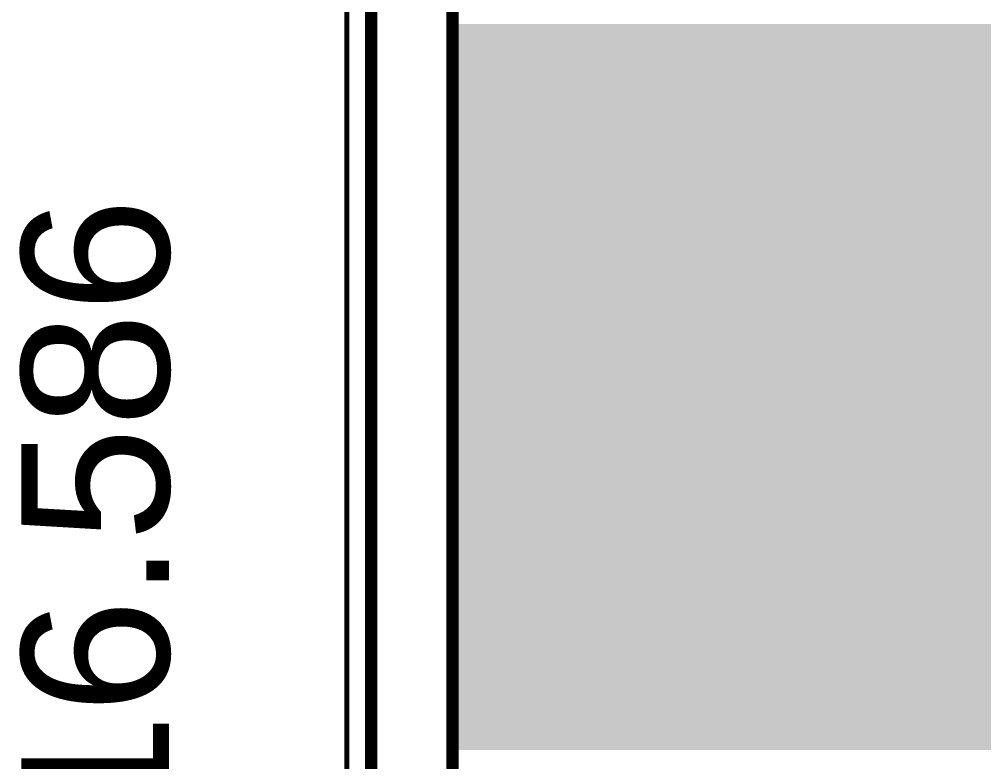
# Model space of a CAD drawing. Header units: inches. Extents: x 0.91 to 3.83, y 2.65 to 3.83.
# Drawn here: x 0.9082 to 1.3002, y 2.9382 to 3.2401 of the extents above; entities that cross this region are included whole.
import ezdxf

# ---------------------------------------------------------------- set-up
doc = ezdxf.new("R2010")
doc.units = ezdxf.units.IN
doc.header["$MEASUREMENT"] = 0
for name, color, linetype in [('Board', 56, 'Continuous'), ('Keep-Out Layer', 6, 'Continuous'), ('Mechanical 13', 56, 'Continuous'), ('Mechanical 15', 56, 'Continuous')]:
    doc.layers.add(name, color=color, linetype=linetype)
doc.styles.add('Arial', font='', dxfattribs={"height": 0.2})
doc.styles.get('Arial').set_extended_font_data('Arial')

# ---------------------------------------------------------------- blocks, each defined once
blk = doc.blocks.new('AMPHENOL_12401598E4_2A_70')
at = {"layer": 'Keep-Out Layer'}
blk.add_hatch(color=6, dxfattribs=at).paths.add_polyline_path([(0.14764, -0.34449), (-0.14764, -0.34449), (-0.14764, -0.07677), (0.14764, -0.07677)])
at = {"layer": 'Mechanical 13'}
for points in [[(0.21654, -0.34449, 0.005, 0.005, 0), (-0.21654, -0.34449, 0.005, 0.005, 0)], [(0.1811, -0.37756, 0.005, 0.005, 0), (-0.1811, -0.37756, 0.005, 0.005, 0)]]:
    blk.add_lwpolyline(points, format="xyseb", dxfattribs=at)
at = {"layer": 'Mechanical 15'}
blk.add_lwpolyline([(0.20236, -0.3874, 0.00197, 0.00197, 0), (-0.20236, -0.3874, 0.00197, 0.00197, 0)], format="xyseb", dxfattribs=at)

msp = doc.modelspace()

# ---------------------------------------------------------------- linework, layer by layer
at = {"layer": 'Board'}
msp.add_lwpolyline([(1.08425, 2.76055, 0.00394, 0.00394, 0), (1.08425, 3.41355, 0.00394, 0.00394, 0)], format="xyseb", dxfattribs=at)

# ---------------------------------------------------------------- block references
at = {"rotation": 270}
msp.add_blockref('AMPHENOL_12401598E4_2A_70', (1.42874, 3.09055), dxfattribs=at)

# ---------------------------------------------------------------- texts
at = {"layer": 'Board', "style": 'Arial'}
msp.add_text('16.586', height=0.06, rotation=90, dxfattribs=at).set_placement((0.9691, 2.9111))

doc.saveas('drawing.dxf')
